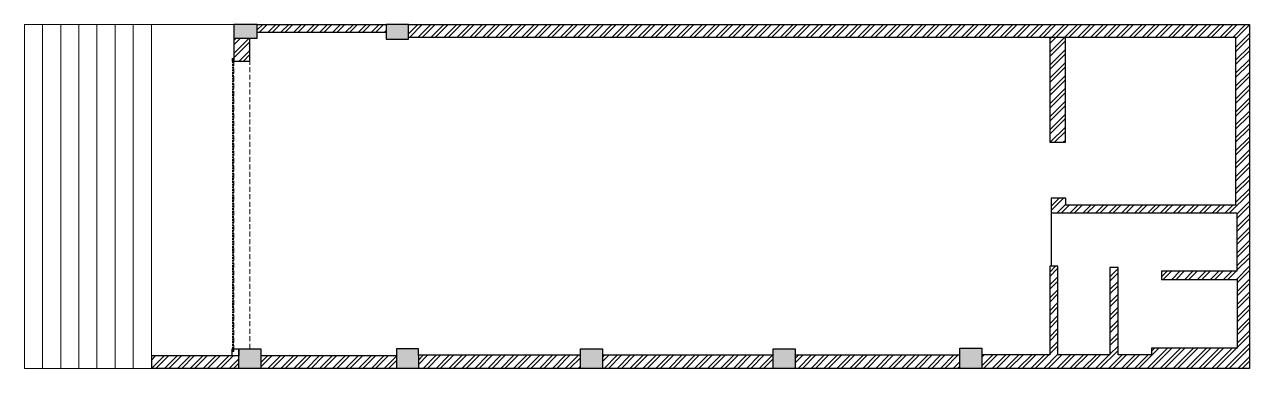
# Model space of a CAD drawing. Header units: feet. Extents: x -22305 to 0, y 0 to 6265.
import ezdxf

# ---------------------------------------------------------------- set-up
doc = ezdxf.new("R2010")
doc.units = ezdxf.units.FT
doc.header["$LTSCALE"] = 33
doc.header["$MEASUREMENT"] = 0
doc.linetypes.add('a_p6_plan_L18$0$HIDDEN', pattern=[0.375, 0.25, -0.125])
doc.linetypes.add('HIDDENX2', pattern=[0.75, 0.5, -0.25])
for name, color, linetype, lineweight in [('A-shutter', 8, 'Continuous', 18), ('A-WALL HATCH', 251, 'Continuous', 0), ('column hatch', 5, 'Continuous', 0), ('rolling shutter', 1, 'Continuous', 5), ('Steps', 4, 'Continuous', 9)]:
    doc.layers.add(name, color=color, linetype=linetype, lineweight=lineweight)
for name, color, linetype in [('A-WALL', 1, 'Continuous'), ('beam', 5, 'Continuous'), ('column', 10, 'Continuous'), ('EL4', 73, 'Continuous')]:
    doc.layers.add(name, color=color, linetype=linetype)

# ---------------------------------------------------------------- blocks, each defined once
blk = doc.blocks.new('*U3')
at = {"layer": 'A-shutter', "color": 5, "ltscale": 10}
for points in [[(41038053, -1561539), (41038053, -1561544), (41038008, -1561544), (41038008, -1561564), (41038053, -1561564), (41038053, -1561569), (41038003, -1561569), (41038003, -1561539)], [(41043291, -1561539), (41043291, -1561544), (41043336, -1561544), (41043336, -1561564), (41043291, -1561564), (41043291, -1561569), (41043341, -1561569), (41043341, -1561539)]]:
    blk.add_lwpolyline(points, close=True, dxfattribs=at)
at = {"layer": 'A-shutter', "color": 5, "linetype": 'HIDDENX2', "ltscale": 2}
blk.add_lwpolyline([(41038008, -1561544), (41038008, -1561564), (41043336, -1561564), (41043336, -1561544)], close=True, dxfattribs=at)

msp = doc.modelspace()

# ---------------------------------------------------------------- hatches: boundary and pattern name
at = {"layer": 'A-WALL HATCH'}
h = msp.add_hatch(dxfattribs=at)
h.set_pattern_fill('ANSI32', color=256, scale=444)
h.set_pattern_definition([(45, (-3285845.67, 5466894.92), (-117.733279, 117.733279), []), (45, (-3285767.18, 5466894.92), (-117.733279, 117.733279), [])])
h.paths.add_polyline_path([(-18201, 5598), (-18201, 6015), (-18492, 6015), (-18492, 5598)])
h.paths.add_polyline_path([(-15721, 6125), (-15721, 6265), (-18066, 6265), (-18066, 6125)])
h.paths.add_polyline_path([(-3637, 6035), (-3637, 4119), (-3352, 4119), (-3352, 6035), (-252, 6035), (-252, 2973), (-3343, 2973), (-3343, 3103), (-3613, 3103), (-3613, 2833), (-230, 2833), (-230, 1773), (-1602, 1773), (-1602, 1623), (-225, 1623), (-225, 370), (-1783, 370), (-1783, 250), (-2394, 250), (-2394, 1841), (-2544, 1841), (-2544, 250), (-3487, 250), (-3487, 1863), (-3637, 1863), (-3637, 250), (-4873, 250), (-4873, 0), (0, 0), (0, 6265), (-3637, 6265), (-15311, 6265), (-15311, 6035)])
h.paths.add_polyline_path([(-5273, 0), (-5273, 240), (-8271, 240), (-8271, 0)], flags=17)
h.paths.add_polyline_path([(-8671, 0), (-8671, 240), (-11782, 240), (-11782, 0)], flags=17)
h.paths.add_polyline_path([(-12182, 0), (-12182, 240), (-15131, 240), (-15131, 0)], flags=17)
h.paths.add_polyline_path([(-15531, 0), (-15531, 230), (-18002, 230), (-18002, 0)])
h.paths.add_polyline_path([(-18402, 0), (-18402, 120), (-18402, 230), (-19995, 230), (-19995, 0)])
at = {"layer": 'column hatch'}
h = msp.add_hatch(color=251, dxfattribs=at)
h.dxf.hatch_style = 1
h.paths.add_polyline_path([(-18201, 6015), (-18066, 6015), (-18066, 6265), (-18492, 6265), (-18492, 6015)])
h.paths.add_polyline_path([(-15311, 5995), (-15311, 6035), (-15311, 6265), (-15721, 6265), (-15721, 6125), (-15721, 5995)])
h.paths.add_polyline_path([(-15131, 0), (-15131, 240), (-15131, 360), (-15531, 360), (-15531, 230), (-15531, 0)])
h.paths.add_polyline_path([(-11782, 0), (-11782, 240), (-11782, 360), (-12182, 360), (-12182, 240), (-12182, 0)])
h.paths.add_polyline_path([(-8271, 0), (-8271, 240), (-8271, 360), (-8671, 360), (-8671, 240), (-8671, 0)])
h.paths.add_polyline_path([(-4873, 0), (-4873, 250), (-4873, 370), (-5273, 370), (-5273, 240), (-5273, 0)])
h = msp.add_hatch(color=251, dxfattribs=at)
h.dxf.hatch_style = 1
h.paths.add_polyline_path([(-18002, 0), (-18002, 230), (-18002, 360), (-18402, 360), (-18402, 120), (-18402, 0)])

# ---------------------------------------------------------------- linework, layer by layer
at = {"layer": 'A-WALL'}
for p, q in [((-18066, 6265), (-15721, 6265)), ((-15311, 6265), (-3637, 6265)), ((-3637, 6265), (0, 6265)), ((0, 6265), (0, 0)), ((-18066, 6125), (-15721, 6125)), ((-15311, 6035), (-3637, 6035)), ((-3637, 6035), (-3637, 4119)), ((-3637, 6035), (-252, 6035)), ((-3352, 4119), (-3352, 6035)), ((-252, 6035), (-252, 2973)), ((-18492, 6015), (-18492, 5598)), ((-18201, 5598), (-18201, 6015)), ((-18492, 5598), (-18201, 5598)), ((-3637, 4119), (-3352, 4119)), ((-3343, 3103), (-3613, 3103)), ((-3613, 3103), (-3613, 2833)), ((-3343, 2973), (-3343, 3103)), ((-252, 2973), (-3343, 2973)), ((-3613, 2833), (-230, 2833)), ((-3613, 2833), (-3613, 1863)), ((-230, 2833), (-230, 1773)), ((-3487, 1863), (-3637, 1863)), ((-3637, 1863), (-3637, 250)), ((-3487, 250), (-3487, 1863)), ((-2394, 1841), (-2544, 1841)), ((-2544, 1841), (-2544, 250)), ((-2394, 250), (-2394, 1841)), ((-230, 1773), (-1602, 1773)), ((-1602, 1773), (-1602, 1623)), ((-1602, 1623), (-225, 1623)), ((-225, 1623), (-225, 370)), ((-18402, 230), (-19995, 230)), ((-19995, 230), (-19995, 0)), ((-15531, 230), (-18002, 230)), ((-12182, 240), (-15131, 240)), ((-8671, 240), (-11782, 240)), ((-5273, 240), (-8271, 240)), ((-3637, 250), (-4873, 250)), ((-2544, 250), (-3487, 250)), ((-1783, 250), (-2394, 250)), ((-225, 370), (-1783, 370)), ((-1783, 370), (-1783, 250)), ((-18402, 0), (-19995, 0)), ((-15531, 0), (-18002, 0)), ((-12182, 0), (-15131, 0)), ((-8671, 0), (-11782, 0)), ((-5273, 0), (-8271, 0)), ((0, 0), (-4873, 0))]:
    msp.add_line(p, q, dxfattribs=at)
at = {"layer": 'beam', "linetype": 'a_p6_plan_L18$0$HIDDEN', "lineweight": 5, "ltscale": 11}
msp.add_lwpolyline([(-18492, 360), (-18201, 360), (-18201, 5598), (-18492, 5598)], close=True, dxfattribs=at)
at = {"layer": 'column'}
for p, q in [((-15131, 360), (-15531, 360)), ((-15531, 360), (-15531, 230)), ((-15531, 230), (-15531, 0)), ((-15131, 240), (-15131, 360)), ((-15131, 240), (-15131, 0)), ((-15131, 0), (-15531, 0))]:
    msp.add_line(p, q, dxfattribs=at)
for points in [[(-18066, 6015), (-18066, 6265), (-18492, 6265), (-18492, 6015), (-18201, 6015)], [(-15721, 5995), (-15311, 5995), (-15311, 6035), (-15311, 6265), (-15721, 6265), (-15721, 6125)], [(-18002, 230), (-18002, 0), (-18402, 0), (-18402, 120), (-18402, 360), (-18002, 360)], [(-11782, 360), (-11782, 240), (-11782, 0), (-12182, 0), (-12182, 240), (-12182, 360)], [(-8271, 240), (-8271, 0), (-8671, 0), (-8671, 240), (-8671, 360), (-8271, 360)], [(-4873, 250), (-4873, 0), (-5273, 0), (-5273, 240), (-5273, 370), (-4873, 370)]]:
    msp.add_lwpolyline(points, close=True, dxfattribs=at)
at = {"layer": 'EL4'}
msp.add_lwpolyline([(-18522, 360), (-18402, 360), (-18402, 230), (-18522, 230)], close=True, dxfattribs=at)
at = {"layer": 'Steps'}
for p, q in [((-22305, 0), (-22305, 6265)), ((-19995, 6265), (-22305, 6265)), ((-21975, 0), (-21975, 6265)), ((-21645, 0), (-21645, 6265)), ((-21315, 0), (-21315, 6265)), ((-20985, 0), (-20985, 6265)), ((-20655, 0), (-20655, 6265)), ((-20325, 0), (-20325, 6265)), ((-19995, 230), (-19995, 6265)), ((-18492, 6265), (-19995, 6265)), ((-19995, 0), (-22305, 0))]:
    msp.add_line(p, q, dxfattribs=at)

# ---------------------------------------------------------------- block references
at = {"layer": 'rolling shutter', "color": 2, "rotation": 270.000000000001}
msp.add_blockref('*U3', (1543047, 41043651), dxfattribs=at)

doc.saveas('drawing.dxf')
